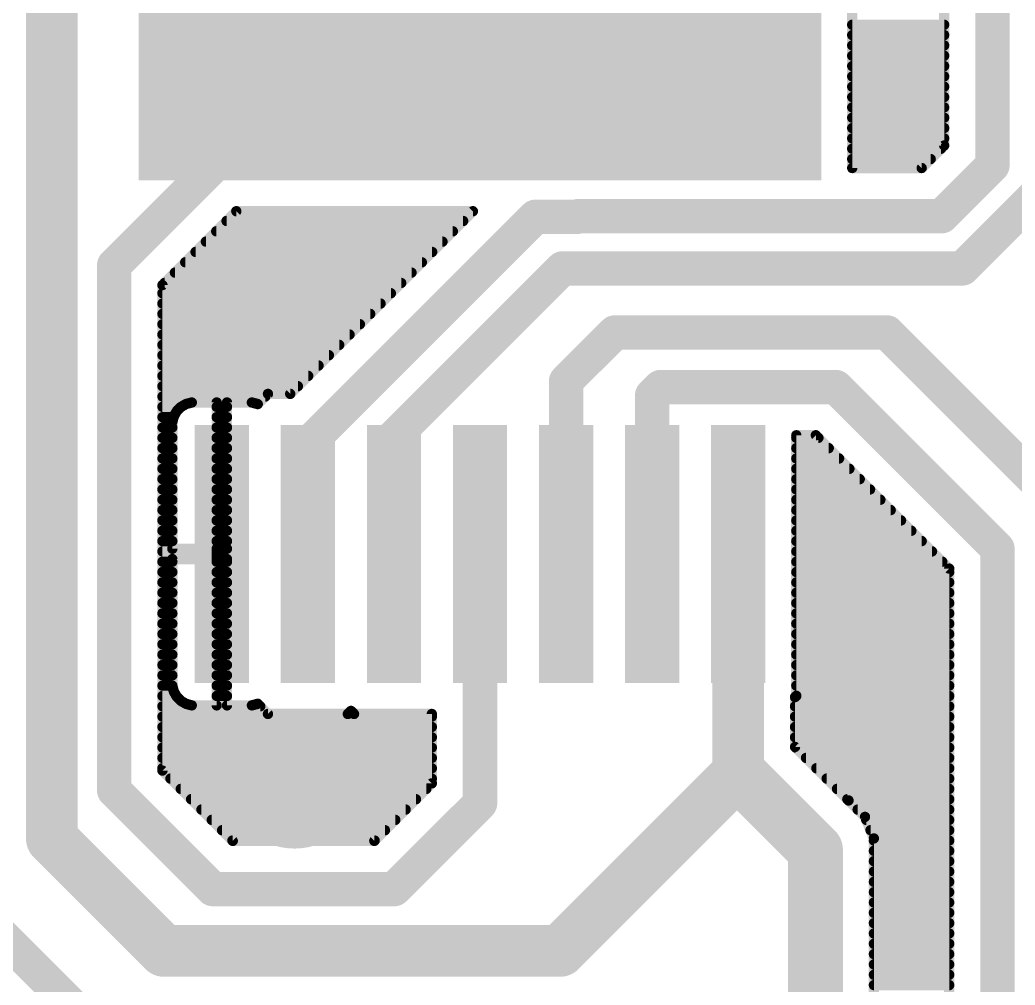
# Model space of a CAD drawing. Extents: x 1.5 to 61.1, y 27.7 to 80.1.
# Drawn here: x 16.96 to 31.64, y 41.91 to 56.16 of the extents above; entities that cross this region are included whole.
import ezdxf

# ---------------------------------------------------------------- set-up
doc = ezdxf.new("R2010")
doc.units = 0
doc.layers.add('1', color=12, linetype='CONTINUOUS')
doc.layers.add('18', color=110, linetype='CONTINUOUS')

# ---------------------------------------------------------------- blocks, each defined once
blk = doc.blocks.new('RECT')
blk.add_solid([(-0.5, -0.5), (0.5, -0.5), (-0.5, 0.5), (0.5, 0.5)])
blk = doc.blocks.new('ROUNDV')
at = {"const_width": 0.5}
blk.add_lwpolyline([(0, -0.25, 1), (0, 0.25, 1), (0, -0.25)], format="xyb", dxfattribs=at)

msp = doc.modelspace()

# ---------------------------------------------------------------- linework, layer by layer
at = {"layer": '1'}
for points, const_width in [([(17.4277, 44.068), (17.4277, 64.9752)], 0.762), ([(31.306, 54.0067), (31.306, 62.4697)], 0.508), ([(30.5948, 62.6112), (30.5948, 54.3013)], 0.1524), ([(29.2379, 53.9693), (29.2379, 61.8813)], 0.1524), ([(23.7457, 57.9337), (18.3482, 52.5362)], 0.508), ([(29.2379, 56.0832), (30.5948, 56.0832)], 0.1524), ([(29.2379, 55.9308), (30.5948, 55.9308)], 0.1524), ([(29.2379, 55.7784), (30.5948, 55.7784)], 0.1524), ([(29.2379, 55.626), (30.5948, 55.626)], 0.1524), ([(29.2379, 55.4736), (30.5948, 55.4736)], 0.1524), ([(29.2379, 55.3212), (30.5948, 55.3212)], 0.1524), ([(29.2379, 55.1688), (30.5948, 55.1688)], 0.1524), ([(29.2379, 55.0164), (30.5948, 55.0164)], 0.1524), ([(29.2379, 54.864), (30.5948, 54.864)], 0.1524), ([(29.2379, 54.7116), (30.5948, 54.7116)], 0.1524), ([(29.2379, 54.5592), (30.5948, 54.5592)], 0.1524), ([(29.2379, 54.4068), (30.5948, 54.4068)], 0.1524), ([(30.5948, 54.3013), (30.2628, 53.9693)], 0.1524), ([(29.2379, 54.2544), (30.548, 54.2544)], 0.1524), ([(30.5574, 53.2581), (31.306, 54.0067)], 0.508), ([(29.2379, 54.102), (30.3956, 54.102)], 0.1524), ([(30.2628, 53.9693), (29.2379, 53.9693)], 0.1524), ([(30.8643, 52.4873), (32.068, 53.691)], 0.508), ([(21.2057, 49.8909), (24.5641, 53.2493)], 0.508), ([(24.5641, 53.2493), (25.1816, 53.2493)], 0.508), ([(25.1816, 53.2493), (25.1903, 53.2581)], 0.508), ([(25.1903, 53.2581), (30.5574, 53.2581)], 0.508), ([(19.0594, 52.2416), (20.1493, 53.3315)], 0.1524), ([(20.1493, 53.3315), (23.6405, 53.3315)], 0.1524), ([(23.6405, 53.3315), (20.9449, 50.6359)], 0.1524), ([(20.0054, 53.1876), (23.4966, 53.1876)], 0.1524), ([(19.853, 53.0352), (23.3442, 53.0352)], 0.1524), ([(19.7006, 52.8828), (23.1918, 52.8828)], 0.1524), ([(18.3482, 52.5362), (18.3482, 44.7814)], 0.508), ([(19.5482, 52.7304), (23.0394, 52.7304)], 0.1524), ([(22.4757, 49.9999), (24.9631, 52.4873)], 0.508), ([(24.9631, 52.4873), (30.8643, 52.4873)], 0.508), ([(19.3958, 52.578), (22.887, 52.578)], 0.1524), ([(19.2434, 52.4256), (22.7346, 52.4256)], 0.1524), ([(19.0594, 45.076), (19.0594, 52.2416)], 0.1524), ([(19.091, 52.2732), (22.5822, 52.2732)], 0.1524), ([(19.0594, 52.1208), (22.4298, 52.1208)], 0.1524), ([(19.0594, 51.9684), (22.2774, 51.9684)], 0.1524), ([(19.0594, 51.816), (22.125, 51.816)], 0.1524), ([(19.0594, 51.6636), (21.9726, 51.6636)], 0.1524), ([(25.0157, 50.8226), (25.7345, 51.5414)], 0.508), ([(25.7345, 51.5414), (29.753, 51.5414)], 0.508), ([(29.753, 51.5414), (32.1424, 49.152)], 0.508), ([(19.0594, 51.5112), (21.8202, 51.5112)], 0.1524), ([(19.0594, 51.3588), (21.6678, 51.3588)], 0.1524), ([(19.0594, 51.2064), (21.5154, 51.2064)], 0.1524), ([(19.0594, 51.054), (21.363, 51.054)], 0.1524), ([(19.0594, 50.9016), (21.2106, 50.9016)], 0.1524), ([(25.0157, 48.2737), (25.0157, 50.8226)], 0.508), ([(26.2857, 50.6125), (26.4094, 50.7362)], 0.508), ([(26.4094, 50.7362), (28.9956, 50.7362)], 0.508), ([(28.9956, 50.7362), (31.3804, 48.3514)], 0.508), ([(19.0594, 50.7492), (21.0582, 50.7492)], 0.1524), ([(26.2857, 48.2737), (26.2857, 50.6125)], 0.508), ([(19.0594, 50.5968), (20.5773, 50.5968)], 0.1524), ([(20.6163, 50.6359), (20.4655, 50.485)], 0.1524), ([(20.9449, 50.6359), (20.6163, 50.6359)], 0.1524), ([(19.0594, 50.4444), (19.3356, 50.4444)], 0.1524), ([(19.3329, 50.4429), (19.2715, 50.3814)], 0.1524), ([(19.4082, 50.4864), (19.3329, 50.4429)], 0.1524), ([(19.4922, 50.5089), (19.4082, 50.4864)], 0.1524), ([(19.8595, 50.5089), (19.4922, 50.5089)], 0.1524), ([(19.8595, 48.3499), (19.8595, 50.5089)], 0.1524), ([(19.8595, 50.4444), (20.0119, 50.4444)], 0.1524), ([(20.3792, 50.5089), (20.0119, 50.5089)], 0.1524), ([(20.0119, 50.5089), (20.0119, 48.3499)], 0.1524), ([(20.4631, 50.4864), (20.3792, 50.5089)], 0.1524), ([(20.4655, 50.485), (20.4631, 50.4864)], 0.1524), ([(19.228, 50.3061), (19.2055, 50.2221)], 0.1524), ([(19.2715, 50.3814), (19.228, 50.3061)], 0.1524), ([(19.0594, 50.292), (19.2242, 50.292)], 0.1524), ([(19.2055, 50.2221), (19.2055, 48.3499)], 0.1524), ([(19.8595, 50.292), (20.0119, 50.292)], 0.1524), ([(22.4757, 48.2737), (22.4757, 49.9999)], 0.508), ([(19.0594, 50.1396), (19.2055, 50.1396)], 0.1524), ([(19.8595, 50.1396), (20.0119, 50.1396)], 0.1524), ([(21.2057, 48.2737), (21.2057, 49.8909)], 0.508), ([(28.4129, 46.1793), (28.4129, 50.025)], 0.1524), ([(28.4129, 50.025), (28.701, 50.025)], 0.1524), ([(28.701, 50.025), (30.6692, 48.0568)], 0.1524), ([(19.0594, 49.9872), (19.2055, 49.9872)], 0.1524), ([(19.8595, 49.9872), (20.0119, 49.9872)], 0.1524), ([(28.4129, 49.9872), (28.7389, 49.9872)], 0.1524), ([(19.0594, 49.8348), (19.2055, 49.8348)], 0.1524), ([(19.8595, 49.8348), (20.0119, 49.8348)], 0.1524), ([(28.4129, 49.8348), (28.8913, 49.8348)], 0.1524), ([(19.0594, 49.6824), (19.2055, 49.6824)], 0.1524), ([(19.8595, 49.6824), (20.0119, 49.6824)], 0.1524), ([(28.4129, 49.6824), (29.0437, 49.6824)], 0.1524), ([(19.0594, 49.53), (19.2055, 49.53)], 0.1524), ([(19.8595, 49.53), (20.0119, 49.53)], 0.1524), ([(28.4129, 49.53), (29.1961, 49.53)], 0.1524), ([(19.0594, 49.3776), (19.2055, 49.3776)], 0.1524), ([(19.8595, 49.3776), (20.0119, 49.3776)], 0.1524), ([(28.4129, 49.3776), (29.3485, 49.3776)], 0.1524), ([(19.0594, 49.2252), (19.2055, 49.2252)], 0.1524), ([(19.8595, 49.2252), (20.0119, 49.2252)], 0.1524), ([(28.4129, 49.2252), (29.5009, 49.2252)], 0.1524), ([(19.0594, 49.0728), (19.2055, 49.0728)], 0.1524), ([(19.8595, 49.0728), (20.0119, 49.0728)], 0.1524), ([(28.4129, 49.0728), (29.6533, 49.0728)], 0.1524), ([(19.0594, 48.9204), (19.2055, 48.9204)], 0.1524), ([(19.8595, 48.9204), (20.0119, 48.9204)], 0.1524), ([(28.4129, 48.9204), (29.8057, 48.9204)], 0.1524), ([(19.0594, 48.768), (19.2055, 48.768)], 0.1524), ([(19.8595, 48.768), (20.0119, 48.768)], 0.1524), ([(28.4129, 48.768), (29.9581, 48.768)], 0.1524), ([(19.0594, 48.6156), (19.2055, 48.6156)], 0.1524), ([(19.8595, 48.6156), (20.0119, 48.6156)], 0.1524), ([(27.5557, 48.2737), (27.5557, 45.0416)], 0.762), ([(28.4129, 48.6156), (30.1105, 48.6156)], 0.1524), ([(19.0594, 48.4632), (19.2055, 48.4632)], 0.1524), ([(19.8595, 48.4632), (20.0119, 48.4632)], 0.1524), ([(23.7457, 44.593), (23.7457, 48.2737)], 0.508), ([(28.4129, 48.4632), (30.2629, 48.4632)], 0.1524), ([(31.3804, 48.3514), (31.3804, 39.4149)], 0.508), ([(19.0594, 48.3108), (19.8595, 48.3108)], 0.1524), ([(19.2055, 48.3499), (19.8595, 48.3499)], 0.1524), ([(20.0119, 48.3499), (19.8595, 48.3499)], 0.1524), ([(19.8595, 48.3499), (19.8595, 48.1975)], 0.1524), ([(28.4129, 48.3108), (30.4153, 48.3108)], 0.1524), ([(19.0594, 48.1584), (19.2055, 48.1584)], 0.1524), ([(19.8595, 48.1975), (19.2055, 48.1975)], 0.1524), ([(19.2055, 48.1975), (19.2055, 46.3252)], 0.1524), ([(19.8595, 46.0385), (19.8595, 48.1975)], 0.1524), ([(19.8595, 48.1975), (20.0119, 48.1975)], 0.1524), ([(19.8595, 48.1584), (20.0119, 48.1584)], 0.1524), ([(20.0119, 48.1975), (20.0119, 46.0385)], 0.1524), ([(28.4129, 48.1584), (30.5677, 48.1584)], 0.1524), ([(19.0594, 48.006), (19.2055, 48.006)], 0.1524), ([(19.8595, 48.006), (20.0119, 48.006)], 0.1524), ([(28.4129, 48.006), (30.6692, 48.006)], 0.1524), ([(30.6692, 48.0568), (30.6692, 40.4598)], 0.1524), ([(19.0594, 47.8536), (19.2055, 47.8536)], 0.1524), ([(19.8595, 47.8536), (20.0119, 47.8536)], 0.1524), ([(28.4129, 47.8536), (30.6692, 47.8536)], 0.1524), ([(19.0594, 47.7012), (19.2055, 47.7012)], 0.1524), ([(19.8595, 47.7012), (20.0119, 47.7012)], 0.1524), ([(28.4129, 47.7012), (30.6692, 47.7012)], 0.1524), ([(19.0594, 47.5488), (19.2055, 47.5488)], 0.1524), ([(19.8595, 47.5488), (20.0119, 47.5488)], 0.1524), ([(28.4129, 47.5488), (30.6692, 47.5488)], 0.1524), ([(19.0594, 47.3964), (19.2055, 47.3964)], 0.1524), ([(19.8595, 47.3964), (20.0119, 47.3964)], 0.1524), ([(28.4129, 47.3964), (30.6692, 47.3964)], 0.1524), ([(19.0594, 47.244), (19.2055, 47.244)], 0.1524), ([(19.8595, 47.244), (20.0119, 47.244)], 0.1524), ([(28.4129, 47.244), (30.6692, 47.244)], 0.1524), ([(19.0594, 47.0916), (19.2055, 47.0916)], 0.1524), ([(19.8595, 47.0916), (20.0119, 47.0916)], 0.1524), ([(28.4129, 47.0916), (30.6692, 47.0916)], 0.1524), ([(19.0594, 46.9392), (19.2055, 46.9392)], 0.1524), ([(19.8595, 46.9392), (20.0119, 46.9392)], 0.1524), ([(28.4129, 46.9392), (30.6692, 46.9392)], 0.1524), ([(19.0594, 46.7868), (19.2055, 46.7868)], 0.1524), ([(19.8595, 46.7868), (20.0119, 46.7868)], 0.1524), ([(28.4129, 46.7868), (30.6692, 46.7868)], 0.1524), ([(19.0594, 46.6344), (19.2055, 46.6344)], 0.1524), ([(19.8595, 46.6344), (20.0119, 46.6344)], 0.1524), ([(28.4129, 46.6344), (30.6692, 46.6344)], 0.1524), ([(19.0594, 46.482), (19.2055, 46.482)], 0.1524), ([(19.8595, 46.482), (20.0119, 46.482)], 0.1524), ([(28.4129, 46.482), (30.6692, 46.482)], 0.1524), ([(19.0594, 46.3296), (19.2055, 46.3296)], 0.1524), ([(19.8595, 46.3296), (20.0119, 46.3296)], 0.1524), ([(28.4129, 46.3296), (30.6692, 46.3296)], 0.1524), ([(19.2055, 46.3252), (19.228, 46.2412)], 0.1524), ([(19.228, 46.2412), (19.2715, 46.1659)], 0.1524), ([(19.0594, 46.1772), (19.265, 46.1772)], 0.1524), ([(19.2715, 46.1659), (19.3329, 46.1044)], 0.1524), ([(19.3329, 46.1044), (19.4082, 46.061)], 0.1524), ([(19.4082, 46.061), (19.4922, 46.0385)], 0.1524), ([(19.4922, 46.0385), (19.8595, 46.0385)], 0.1524), ([(19.8595, 46.1772), (20.0119, 46.1772)], 0.1524), ([(20.0119, 46.0385), (20.3792, 46.0385)], 0.1524), ([(20.3792, 46.0385), (20.4631, 46.061)], 0.1524), ([(20.4631, 46.061), (20.4655, 46.0623)], 0.1524), ([(20.4655, 46.0623), (20.6163, 45.9115)], 0.1524), ([(28.3939, 46.1603), (28.4129, 46.1793)], 0.1524), ([(28.3939, 45.4247), (28.3939, 46.1603)], 0.1524), ([(28.4108, 46.1772), (30.6692, 46.1772)], 0.1524), ([(19.0594, 46.0248), (20.503, 46.0248)], 0.1524), ([(20.6163, 45.9115), (21.7951, 45.9115)], 0.1524), ([(21.7951, 45.9115), (21.8407, 45.9571)], 0.1524), ([(21.8407, 45.9571), (21.8863, 45.9115)], 0.1524), ([(21.8863, 45.9115), (23.0345, 45.9115)], 0.1524), ([(23.0345, 45.9115), (23.0345, 44.8876)], 0.1524), ([(28.3939, 46.0248), (30.6692, 46.0248)], 0.1524), ([(19.0594, 45.8724), (23.0345, 45.8724)], 0.1524), ([(28.3939, 45.8724), (30.6692, 45.8724)], 0.1524), ([(19.0594, 45.72), (23.0345, 45.72)], 0.1524), ([(28.3939, 45.72), (30.6692, 45.72)], 0.1524), ([(19.0594, 45.5676), (23.0345, 45.5676)], 0.1524), ([(28.3939, 45.5676), (30.6692, 45.5676)], 0.1524), ([(19.0594, 45.4152), (23.0345, 45.4152)], 0.1524), ([(27.5557, 45.0416), (24.9278, 42.4137)], 0.762), ([(27.5557, 45.0416), (28.6941, 43.9031)], 0.8128), ([(29.1833, 44.6353), (28.3939, 45.4247)], 0.1524), ([(28.4034, 45.4152), (30.6692, 45.4152)], 0.1524), ([(19.0594, 45.2628), (23.0345, 45.2628)], 0.1524), ([(28.5558, 45.2628), (30.6692, 45.2628)], 0.1524), ([(19.0594, 45.1104), (23.0345, 45.1104)], 0.1524), ([(20.0969, 44.0385), (19.0594, 45.076)], 0.1524), ([(28.7082, 45.1104), (30.6692, 45.1104)], 0.1524), ([(18.3482, 44.7814), (19.8023, 43.3273)], 0.508), ([(19.1774, 44.958), (23.0345, 44.958)], 0.1524), ([(23.0345, 44.8876), (22.1854, 44.0385)], 0.1524), ([(28.8606, 44.958), (30.6692, 44.958)], 0.1524), ([(19.3298, 44.8056), (22.9525, 44.8056)], 0.1524), ([(22.48, 43.3273), (23.7457, 44.593)], 0.508), ([(29.013, 44.8056), (30.6692, 44.8056)], 0.1524), ([(19.4822, 44.6532), (22.8001, 44.6532)], 0.1524), ([(29.1654, 44.6532), (30.6692, 44.6532)], 0.1524), ([(29.4262, 44.3923), (29.1833, 44.6353)], 0.1524), ([(19.6346, 44.5008), (22.6477, 44.5008)], 0.1524), ([(29.3178, 44.5008), (30.6692, 44.5008)], 0.1524), ([(19.082, 42.4137), (17.4277, 44.068)], 0.762), ([(19.787, 44.3484), (22.4953, 44.3484)], 0.1524), ([(29.5577, 44.0749), (29.4262, 44.3923)], 0.1524), ([(29.4444, 44.3484), (30.6692, 44.3484)], 0.1524), ([(19.9394, 44.196), (22.3429, 44.196)], 0.1524), ([(28.6941, 43.9031), (28.6941, 35.2956)], 0.8128), ([(29.5076, 44.196), (30.6692, 44.196)], 0.1524), ([(20.0918, 44.0436), (22.1905, 44.0436)], 0.1524), ([(22.1854, 44.0385), (20.0969, 44.0385)], 0.1524), ([(29.5577, 35.6533), (29.5577, 44.0749)], 0.1524), ([(29.5577, 44.0436), (30.6692, 44.0436)], 0.1524), ([(29.5577, 43.8912), (30.6692, 43.8912)], 0.1524), ([(29.5577, 43.7388), (30.6692, 43.7388)], 0.1524), ([(29.5577, 43.5864), (30.6692, 43.5864)], 0.1524), ([(19.8023, 43.3273), (22.48, 43.3273)], 0.508), ([(29.5577, 43.434), (30.6692, 43.434)], 0.1524), ([(29.5577, 43.2816), (30.6692, 43.2816)], 0.1524), ([(29.5577, 43.1292), (30.6692, 43.1292)], 0.1524), ([(16.5044, 42.8304), (17.9206, 41.4142)], 0.508), ([(29.5577, 42.9768), (30.6692, 42.9768)], 0.1524), ([(29.5577, 42.8244), (30.6692, 42.8244)], 0.1524), ([(24.9278, 42.4137), (19.082, 42.4137)], 0.762), ([(29.5577, 42.672), (30.6692, 42.672)], 0.1524), ([(29.5577, 42.5196), (30.6692, 42.5196)], 0.1524), ([(29.5577, 42.3672), (30.6692, 42.3672)], 0.1524), ([(29.5577, 42.2148), (30.6692, 42.2148)], 0.1524), ([(29.5577, 42.0624), (30.6692, 42.0624)], 0.1524), ([(29.5577, 41.91), (30.6692, 41.91)], 0.1524)]:
    msp.add_lwpolyline(points, dxfattribs=dict(at, const_width=const_width))
for points, const_width in [([(29.2379, 56.1213, 1), (29.2379, 56.0451)], 0.0762), ([(30.5948, 56.0451, 1), (30.5948, 56.1213)], 0.0762), ([(29.2379, 55.9689, 1), (29.2379, 55.8927)], 0.0762), ([(30.5948, 55.8927, 1), (30.5948, 55.9689)], 0.0762), ([(29.2379, 55.8165, 1), (29.2379, 55.7403)], 0.0762), ([(30.5948, 55.7403, 1), (30.5948, 55.8165)], 0.0762), ([(29.2379, 55.6641, 1), (29.2379, 55.5879)], 0.0762), ([(30.5948, 55.5879, 1), (30.5948, 55.6641)], 0.0762), ([(29.2379, 55.5117, 1), (29.2379, 55.4355)], 0.0762), ([(30.5948, 55.4355, 1), (30.5948, 55.5117)], 0.0762), ([(29.2379, 55.3593, 1), (29.2379, 55.2831)], 0.0762), ([(30.5948, 55.2831, 1), (30.5948, 55.3593)], 0.0762), ([(29.2379, 55.2069, 1), (29.2379, 55.1307)], 0.0762), ([(30.5948, 55.1307, 1), (30.5948, 55.2069)], 0.0762), ([(29.2379, 55.0545, 1), (29.2379, 54.9783)], 0.0762), ([(30.5948, 54.9783, 1), (30.5948, 55.0545)], 0.0762), ([(29.2379, 54.9021, 1), (29.2379, 54.8259)], 0.0762), ([(30.5948, 54.8259, 1), (30.5948, 54.9021)], 0.0762), ([(29.2379, 54.7497, 1), (29.2379, 54.6735)], 0.0762), ([(30.5948, 54.6735, 1), (30.5948, 54.7497)], 0.0762), ([(29.2379, 54.5973, 1), (29.2379, 54.5211)], 0.0762), ([(30.5948, 54.5211, 1), (30.5948, 54.5973)], 0.0762), ([(29.2379, 54.4449, 1), (29.2379, 54.3687)], 0.0762), ([(30.5948, 54.3687, 1), (30.5948, 54.4449)], 0.0762), ([(30.5567, 54.3013, 1), (30.6329, 54.3013)], 0.0762), ([(30.6218, 54.2743, 1), (30.5679, 54.3282)], 0.0762), ([(29.2379, 54.2925, 1), (29.2379, 54.2163)], 0.0762), ([(30.548, 54.2163, 1), (30.548, 54.2925)], 0.0762), ([(31.3958, 53.9169, 1), (31.2162, 54.0965)], 0.254), ([(29.2379, 54.1401, 1), (29.2379, 54.0639)], 0.0762), ([(29.2379, 54.0074, 1), (29.2379, 53.9312)], 0.0762), ([(30.2628, 53.9312, 1), (30.2628, 54.0074)], 0.0762), ([(30.3956, 54.0639, 1), (30.3956, 54.1401)], 0.0762), ([(31.179, 54.0067, 1), (31.433, 54.0067)], 0.254), ([(29.1998, 53.9693, 1), (29.276, 53.9693)], 0.0762), ([(30.2359, 53.9962, 1), (30.2898, 53.9423)], 0.0762), ([(24.5641, 53.3763, 1), (24.5641, 53.1223)], 0.254), ([(24.6539, 53.1595, 1), (24.4743, 53.3391)], 0.254), ([(25.0918, 53.3391, 1), (25.2714, 53.1595)], 0.254), ([(25.1903, 53.3851, 1), (25.1903, 53.1311)], 0.254), ([(25.2801, 53.1683, 1), (25.1005, 53.3479)], 0.254), ([(25.1816, 53.1223, 1), (25.1816, 53.3763)], 0.254), ([(30.4676, 53.3479, 1), (30.6472, 53.1683)], 0.254), ([(30.5574, 53.1311, 1), (30.5574, 53.3851)], 0.254), ([(20.1493, 53.3696, 1), (20.1493, 53.2934)], 0.0762), ([(20.1762, 53.3045, 1), (20.1223, 53.3584)], 0.0762), ([(23.6674, 53.3045, 1), (23.6135, 53.3584)], 0.0762), ([(23.6405, 53.2934, 1), (23.6405, 53.3696)], 0.0762), ([(20.0054, 53.2257, 1), (20.0054, 53.1495)], 0.0762), ([(23.4966, 53.1495, 1), (23.4966, 53.2257)], 0.0762), ([(19.853, 53.0733, 1), (19.853, 52.9971)], 0.0762), ([(23.3442, 52.9971, 1), (23.3442, 53.0733)], 0.0762), ([(19.7006, 52.9209, 1), (19.7006, 52.8447)], 0.0762), ([(23.1918, 52.8447, 1), (23.1918, 52.9209)], 0.0762), ([(18.4752, 52.5362, 1), (18.2212, 52.5362)], 0.254), ([(18.2584, 52.626, 1), (18.438, 52.4464)], 0.254), ([(19.5482, 52.7685, 1), (19.5482, 52.6923)], 0.0762), ([(23.0394, 52.6923, 1), (23.0394, 52.7685)], 0.0762), ([(24.9631, 52.6143, 1), (24.9631, 52.3603)], 0.254), ([(25.0529, 52.3975, 1), (24.8733, 52.5771)], 0.254), ([(30.8643, 52.3603, 1), (30.8643, 52.6143)], 0.254), ([(19.3958, 52.6161, 1), (19.3958, 52.5399)], 0.0762), ([(22.887, 52.5399, 1), (22.887, 52.6161)], 0.0762), ([(30.7745, 52.5771, 1), (30.9541, 52.3975)], 0.254), ([(19.2434, 52.4637, 1), (19.2434, 52.3875)], 0.0762), ([(22.7346, 52.3875, 1), (22.7346, 52.4637)], 0.0762), ([(19.0975, 52.2416, 1), (19.0213, 52.2416)], 0.0762), ([(19.0325, 52.2685, 1), (19.0863, 52.2146)], 0.0762), ([(19.091, 52.3113, 1), (19.091, 52.2351)], 0.0762), ([(22.5822, 52.2351, 1), (22.5822, 52.3113)], 0.0762), ([(19.0594, 52.1589, 1), (19.0594, 52.0827)], 0.0762), ([(22.4298, 52.0827, 1), (22.4298, 52.1589)], 0.0762), ([(19.0594, 52.0065, 1), (19.0594, 51.9303)], 0.0762), ([(22.2774, 51.9303, 1), (22.2774, 52.0065)], 0.0762), ([(19.0594, 51.8541, 1), (19.0594, 51.7779)], 0.0762), ([(22.125, 51.7779, 1), (22.125, 51.8541)], 0.0762), ([(19.0594, 51.7017, 1), (19.0594, 51.6255)], 0.0762), ([(21.9726, 51.6255, 1), (21.9726, 51.7017)], 0.0762), ([(25.7345, 51.6684, 1), (25.7345, 51.4144)], 0.254), ([(25.8243, 51.4516, 1), (25.6447, 51.6312)], 0.254), ([(29.8428, 51.6312, 1), (29.6632, 51.4516)], 0.254), ([(29.753, 51.4144, 1), (29.753, 51.6684)], 0.254), ([(19.0594, 51.5493, 1), (19.0594, 51.4731)], 0.0762), ([(21.8202, 51.4731, 1), (21.8202, 51.5493)], 0.0762), ([(19.0594, 51.3969, 1), (19.0594, 51.3207)], 0.0762), ([(21.6678, 51.3207, 1), (21.6678, 51.3969)], 0.0762), ([(19.0594, 51.2445, 1), (19.0594, 51.1683)], 0.0762), ([(21.5154, 51.1683, 1), (21.5154, 51.2445)], 0.0762), ([(19.0594, 51.0921, 1), (19.0594, 51.0159)], 0.0762), ([(21.363, 51.0159, 1), (21.363, 51.0921)], 0.0762), ([(19.0594, 50.9397, 1), (19.0594, 50.8635)], 0.0762), ([(21.2106, 50.8635, 1), (21.2106, 50.9397)], 0.0762), ([(25.1427, 50.8226, 1), (24.8887, 50.8226)], 0.254), ([(24.9259, 50.9124, 1), (25.1055, 50.7328)], 0.254), ([(26.4094, 50.8632, 1), (26.4094, 50.6092)], 0.254), ([(26.4992, 50.6464, 1), (26.3196, 50.826)], 0.254), ([(29.0854, 50.826, 1), (28.9058, 50.6464)], 0.254), ([(28.9956, 50.6092, 1), (28.9956, 50.8632)], 0.254), ([(19.0594, 50.7873, 1), (19.0594, 50.7111)], 0.0762), ([(21.0582, 50.7111, 1), (21.0582, 50.7873)], 0.0762), ([(26.4127, 50.6125, 1), (26.1587, 50.6125)], 0.254), ([(26.1959, 50.7023, 1), (26.3755, 50.5227)], 0.254), ([(19.0594, 50.6349, 1), (19.0594, 50.5587)], 0.0762), ([(20.5773, 50.5587, 1), (20.5773, 50.6349)], 0.0762), ([(20.6163, 50.674, 1), (20.6163, 50.5978)], 0.0762), ([(20.6433, 50.6089, 1), (20.5894, 50.6628)], 0.0762), ([(20.9179, 50.6628, 1), (20.9718, 50.6089)], 0.0762), ([(20.9449, 50.5978, 1), (20.9449, 50.674)], 0.0762), ([(19.0594, 50.4825, 1), (19.0594, 50.4063)], 0.0762), ([(19.3599, 50.4159, 1), (19.306, 50.4698)], 0.0762), ([(19.3356, 50.4063, 1), (19.3356, 50.4825)], 0.0762), ([(19.3984, 50.5232, 1), (19.4181, 50.4496)], 0.0762), ([(19.4273, 50.4534, 1), (19.3892, 50.5194)], 0.0762), ([(19.4922, 50.547, 1), (19.4922, 50.4708)], 0.0762), ([(19.5021, 50.4721, 1), (19.4824, 50.5457)], 0.0762), ([(19.8976, 50.5089, 1), (19.8214, 50.5089)], 0.0762), ([(19.8595, 50.4825, 1), (19.8595, 50.4063)], 0.0762), ([(19.8595, 50.4708, 1), (19.8595, 50.547)], 0.0762), ([(20.0119, 50.547, 1), (20.0119, 50.4708)], 0.0762), ([(20.05, 50.5089, 1), (19.9738, 50.5089)], 0.0762), ([(20.0119, 50.4063, 1), (20.0119, 50.4825)], 0.0762), ([(20.389, 50.5457, 1), (20.3693, 50.4721)], 0.0762), ([(20.3792, 50.4708, 1), (20.3792, 50.547)], 0.0762), ([(20.4822, 50.5193, 1), (20.4441, 50.4534)], 0.0762), ([(20.4385, 50.512, 1), (20.4924, 50.4581)], 0.0762), ([(20.4464, 50.452, 1), (20.4845, 50.518)], 0.0762), ([(20.4533, 50.4496, 1), (20.473, 50.5232)], 0.0762), ([(19.2648, 50.2963, 1), (19.1912, 50.316)], 0.0762), ([(19.2445, 50.4084, 1), (19.2984, 50.3545)], 0.0762), ([(19.3045, 50.3624, 1), (19.2385, 50.4005)], 0.0762), ([(19.3139, 50.4759, 1), (19.352, 50.4099)], 0.0762), ([(19.0594, 50.3301, 1), (19.0594, 50.2539)], 0.0762), ([(19.2436, 50.2221, 1), (19.1674, 50.2221)], 0.0762), ([(19.1687, 50.232, 1), (19.2423, 50.2123)], 0.0762), ([(19.195, 50.3252, 1), (19.261, 50.2871)], 0.0762), ([(19.2242, 50.2539, 1), (19.2242, 50.3301)], 0.0762), ([(19.8595, 50.3301, 1), (19.8595, 50.2539)], 0.0762), ([(20.0119, 50.2539, 1), (20.0119, 50.3301)], 0.0762), ([(22.6027, 49.9999, 1), (22.3487, 49.9999)], 0.254), ([(19.0594, 50.1777, 1), (19.0594, 50.1015)], 0.0762), ([(19.2055, 50.1015, 1), (19.2055, 50.1777)], 0.0762), ([(19.8595, 50.1777, 1), (19.8595, 50.1015)], 0.0762), ([(20.0119, 50.1015, 1), (20.0119, 50.1777)], 0.0762), ([(21.3327, 49.8909, 1), (21.0787, 49.8909)], 0.254), ([(21.1159, 49.9807, 1), (21.2955, 49.8011)], 0.254), ([(22.3859, 50.0897, 1), (22.5655, 49.9101)], 0.254), ([(28.451, 50.025, 1), (28.3748, 50.025)], 0.0762), ([(28.4129, 50.0631, 1), (28.4129, 49.9869)], 0.0762), ([(28.728, 50.052, 1), (28.6741, 49.9981)], 0.0762), ([(28.701, 49.9869, 1), (28.701, 50.0631)], 0.0762), ([(19.0594, 50.0253, 1), (19.0594, 49.9491)], 0.0762), ([(19.2055, 49.9491, 1), (19.2055, 50.0253)], 0.0762), ([(19.8595, 50.0253, 1), (19.8595, 49.9491)], 0.0762), ([(20.0119, 49.9491, 1), (20.0119, 50.0253)], 0.0762), ([(28.4129, 50.0253, 1), (28.4129, 49.9491)], 0.0762), ([(28.7389, 49.9491, 1), (28.7389, 50.0253)], 0.0762), ([(19.0594, 49.8729, 1), (19.0594, 49.7967)], 0.0762), ([(19.2055, 49.7967, 1), (19.2055, 49.8729)], 0.0762), ([(19.8595, 49.8729, 1), (19.8595, 49.7967)], 0.0762), ([(20.0119, 49.7967, 1), (20.0119, 49.8729)], 0.0762), ([(28.4129, 49.8729, 1), (28.4129, 49.7967)], 0.0762), ([(28.8913, 49.7967, 1), (28.8913, 49.8729)], 0.0762), ([(19.0594, 49.7205, 1), (19.0594, 49.6443)], 0.0762), ([(19.2055, 49.6443, 1), (19.2055, 49.7205)], 0.0762), ([(19.8595, 49.7205, 1), (19.8595, 49.6443)], 0.0762), ([(20.0119, 49.6443, 1), (20.0119, 49.7205)], 0.0762), ([(28.4129, 49.7205, 1), (28.4129, 49.6443)], 0.0762), ([(29.0437, 49.6443, 1), (29.0437, 49.7205)], 0.0762), ([(19.0594, 49.5681, 1), (19.0594, 49.4919)], 0.0762), ([(19.2055, 49.4919, 1), (19.2055, 49.5681)], 0.0762), ([(19.8595, 49.5681, 1), (19.8595, 49.4919)], 0.0762), ([(20.0119, 49.4919, 1), (20.0119, 49.5681)], 0.0762), ([(28.4129, 49.5681, 1), (28.4129, 49.4919)], 0.0762), ([(29.1961, 49.4919, 1), (29.1961, 49.5681)], 0.0762), ([(19.0594, 49.4157, 1), (19.0594, 49.3395)], 0.0762), ([(19.2055, 49.3395, 1), (19.2055, 49.4157)], 0.0762), ([(19.8595, 49.4157, 1), (19.8595, 49.3395)], 0.0762), ([(20.0119, 49.3395, 1), (20.0119, 49.4157)], 0.0762), ([(28.4129, 49.4157, 1), (28.4129, 49.3395)], 0.0762), ([(29.3485, 49.3395, 1), (29.3485, 49.4157)], 0.0762), ([(19.0594, 49.2633, 1), (19.0594, 49.1871)], 0.0762), ([(19.2055, 49.1871, 1), (19.2055, 49.2633)], 0.0762), ([(19.8595, 49.2633, 1), (19.8595, 49.1871)], 0.0762), ([(20.0119, 49.1871, 1), (20.0119, 49.2633)], 0.0762), ([(28.4129, 49.2633, 1), (28.4129, 49.1871)], 0.0762), ([(29.5009, 49.1871, 1), (29.5009, 49.2633)], 0.0762), ([(19.0594, 49.1109, 1), (19.0594, 49.0347)], 0.0762), ([(19.2055, 49.0347, 1), (19.2055, 49.1109)], 0.0762), ([(19.8595, 49.1109, 1), (19.8595, 49.0347)], 0.0762), ([(20.0119, 49.0347, 1), (20.0119, 49.1109)], 0.0762), ([(28.4129, 49.1109, 1), (28.4129, 49.0347)], 0.0762), ([(29.6533, 49.0347, 1), (29.6533, 49.1109)], 0.0762), ([(19.0594, 48.9585, 1), (19.0594, 48.8823)], 0.0762), ([(19.2055, 48.8823, 1), (19.2055, 48.9585)], 0.0762), ([(19.8595, 48.9585, 1), (19.8595, 48.8823)], 0.0762), ([(20.0119, 48.8823, 1), (20.0119, 48.9585)], 0.0762), ([(28.4129, 48.9585, 1), (28.4129, 48.8823)], 0.0762), ([(29.8057, 48.8823, 1), (29.8057, 48.9585)], 0.0762), ([(19.0594, 48.8061, 1), (19.0594, 48.7299)], 0.0762), ([(19.2055, 48.7299, 1), (19.2055, 48.8061)], 0.0762), ([(19.8595, 48.8061, 1), (19.8595, 48.7299)], 0.0762), ([(20.0119, 48.7299, 1), (20.0119, 48.8061)], 0.0762), ([(28.4129, 48.8061, 1), (28.4129, 48.7299)], 0.0762), ([(29.9581, 48.7299, 1), (29.9581, 48.8061)], 0.0762), ([(19.0594, 48.6537, 1), (19.0594, 48.5775)], 0.0762), ([(19.2055, 48.5775, 1), (19.2055, 48.6537)], 0.0762), ([(19.8595, 48.6537, 1), (19.8595, 48.5775)], 0.0762), ([(20.0119, 48.5775, 1), (20.0119, 48.6537)], 0.0762), ([(27.7462, 48.2737, 1), (27.3652, 48.2737)], 0.381), ([(28.4129, 48.6537, 1), (28.4129, 48.5775)], 0.0762), ([(30.1105, 48.5775, 1), (30.1105, 48.6537)], 0.0762), ([(19.0594, 48.5013, 1), (19.0594, 48.4251)], 0.0762), ([(19.2055, 48.4251, 1), (19.2055, 48.5013)], 0.0762), ([(19.8595, 48.5013, 1), (19.8595, 48.4251)], 0.0762), ([(20.0119, 48.4251, 1), (20.0119, 48.5013)], 0.0762), ([(23.8727, 48.2737, 1), (23.6187, 48.2737)], 0.254), ([(28.4129, 48.5013, 1), (28.4129, 48.4251)], 0.0762), ([(30.2629, 48.4251, 1), (30.2629, 48.5013)], 0.0762), ([(31.5074, 48.3514, 1), (31.2534, 48.3514)], 0.254), ([(31.2906, 48.2616, 1), (31.4702, 48.4412)], 0.254), ([(19.0594, 48.3489, 1), (19.0594, 48.2727)], 0.0762), ([(19.2055, 48.388, 1), (19.2055, 48.3118)], 0.0762), ([(19.1674, 48.3499, 1), (19.2436, 48.3499)], 0.0762), ([(19.8595, 48.388, 1), (19.8595, 48.3118)], 0.0762), ([(19.8976, 48.3499, 1), (19.8214, 48.3499)], 0.0762), ([(19.8214, 48.3499, 1), (19.8976, 48.3499)], 0.0762), ([(19.8595, 48.3118, 1), (19.8595, 48.388)], 0.0762), ([(19.8595, 48.2727, 1), (19.8595, 48.3489)], 0.0762), ([(19.9738, 48.3499, 1), (20.05, 48.3499)], 0.0762), ([(20.0119, 48.3118, 1), (20.0119, 48.388)], 0.0762), ([(21.0787, 48.2737, 1), (21.3327, 48.2737)], 0.254), ([(22.3487, 48.2737, 1), (22.6027, 48.2737)], 0.254), ([(24.8887, 48.2737, 1), (25.1427, 48.2737)], 0.254), ([(26.1587, 48.2737, 1), (26.4127, 48.2737)], 0.254), ([(28.4129, 48.3489, 1), (28.4129, 48.2727)], 0.0762), ([(30.4153, 48.2727, 1), (30.4153, 48.3489)], 0.0762), ([(19.0594, 48.1965, 1), (19.0594, 48.1203)], 0.0762), ([(19.2055, 48.2356, 1), (19.2055, 48.1594)], 0.0762), ([(19.2436, 48.1975, 1), (19.1674, 48.1975)], 0.0762), ([(19.2055, 48.1203, 1), (19.2055, 48.1965)], 0.0762), ([(19.8976, 48.1975, 1), (19.8214, 48.1975)], 0.0762), ([(19.8595, 48.2356, 1), (19.8595, 48.1594)], 0.0762), ([(19.8214, 48.1975, 1), (19.8976, 48.1975)], 0.0762), ([(19.8595, 48.1965, 1), (19.8595, 48.1203)], 0.0762), ([(19.8595, 48.1594, 1), (19.8595, 48.2356)], 0.0762), ([(20.05, 48.1975, 1), (19.9738, 48.1975)], 0.0762), ([(20.0119, 48.1594, 1), (20.0119, 48.2356)], 0.0762), ([(20.0119, 48.1203, 1), (20.0119, 48.1965)], 0.0762), ([(28.4129, 48.1965, 1), (28.4129, 48.1203)], 0.0762), ([(30.5677, 48.1203, 1), (30.5677, 48.1965)], 0.0762), ([(19.0594, 48.0441, 1), (19.0594, 47.9679)], 0.0762), ([(19.2055, 47.9679, 1), (19.2055, 48.0441)], 0.0762), ([(19.8595, 48.0441, 1), (19.8595, 47.9679)], 0.0762), ([(20.0119, 47.9679, 1), (20.0119, 48.0441)], 0.0762), ([(28.4129, 48.0441, 1), (28.4129, 47.9679)], 0.0762), ([(30.7073, 48.0568, 1), (30.6311, 48.0568)], 0.0762), ([(30.6423, 48.0299, 1), (30.6962, 48.0838)], 0.0762), ([(30.6692, 47.9679, 1), (30.6692, 48.0441)], 0.0762), ([(19.0594, 47.8917, 1), (19.0594, 47.8155)], 0.0762), ([(19.2055, 47.8155, 1), (19.2055, 47.8917)], 0.0762), ([(19.8595, 47.8917, 1), (19.8595, 47.8155)], 0.0762), ([(20.0119, 47.8155, 1), (20.0119, 47.8917)], 0.0762), ([(28.4129, 47.8917, 1), (28.4129, 47.8155)], 0.0762), ([(30.6692, 47.8155, 1), (30.6692, 47.8917)], 0.0762), ([(19.0594, 47.7393, 1), (19.0594, 47.6631)], 0.0762), ([(19.2055, 47.6631, 1), (19.2055, 47.7393)], 0.0762), ([(19.8595, 47.7393, 1), (19.8595, 47.6631)], 0.0762), ([(20.0119, 47.6631, 1), (20.0119, 47.7393)], 0.0762), ([(28.4129, 47.7393, 1), (28.4129, 47.6631)], 0.0762), ([(30.6692, 47.6631, 1), (30.6692, 47.7393)], 0.0762), ([(19.0594, 47.5869, 1), (19.0594, 47.5107)], 0.0762), ([(19.2055, 47.5107, 1), (19.2055, 47.5869)], 0.0762), ([(19.8595, 47.5869, 1), (19.8595, 47.5107)], 0.0762), ([(20.0119, 47.5107, 1), (20.0119, 47.5869)], 0.0762), ([(28.4129, 47.5869, 1), (28.4129, 47.5107)], 0.0762), ([(30.6692, 47.5107, 1), (30.6692, 47.5869)], 0.0762), ([(19.0594, 47.4345, 1), (19.0594, 47.3583)], 0.0762), ([(19.2055, 47.3583, 1), (19.2055, 47.4345)], 0.0762), ([(19.8595, 47.4345, 1), (19.8595, 47.3583)], 0.0762), ([(20.0119, 47.3583, 1), (20.0119, 47.4345)], 0.0762), ([(28.4129, 47.4345, 1), (28.4129, 47.3583)], 0.0762), ([(30.6692, 47.3583, 1), (30.6692, 47.4345)], 0.0762), ([(19.0594, 47.2821, 1), (19.0594, 47.2059)], 0.0762), ([(19.2055, 47.2059, 1), (19.2055, 47.2821)], 0.0762), ([(19.8595, 47.2821, 1), (19.8595, 47.2059)], 0.0762), ([(20.0119, 47.2059, 1), (20.0119, 47.2821)], 0.0762), ([(28.4129, 47.2821, 1), (28.4129, 47.2059)], 0.0762), ([(30.6692, 47.2059, 1), (30.6692, 47.2821)], 0.0762), ([(19.0594, 47.1297, 1), (19.0594, 47.0535)], 0.0762), ([(19.2055, 47.0535, 1), (19.2055, 47.1297)], 0.0762), ([(19.8595, 47.1297, 1), (19.8595, 47.0535)], 0.0762), ([(20.0119, 47.0535, 1), (20.0119, 47.1297)], 0.0762), ([(28.4129, 47.1297, 1), (28.4129, 47.0535)], 0.0762), ([(30.6692, 47.0535, 1), (30.6692, 47.1297)], 0.0762), ([(19.0594, 46.9773, 1), (19.0594, 46.9011)], 0.0762), ([(19.2055, 46.9011, 1), (19.2055, 46.9773)], 0.0762), ([(19.8595, 46.9773, 1), (19.8595, 46.9011)], 0.0762), ([(20.0119, 46.9011, 1), (20.0119, 46.9773)], 0.0762), ([(28.4129, 46.9773, 1), (28.4129, 46.9011)], 0.0762), ([(30.6692, 46.9011, 1), (30.6692, 46.9773)], 0.0762), ([(19.0594, 46.8249, 1), (19.0594, 46.7487)], 0.0762), ([(19.2055, 46.7487, 1), (19.2055, 46.8249)], 0.0762), ([(19.8595, 46.8249, 1), (19.8595, 46.7487)], 0.0762), ([(20.0119, 46.7487, 1), (20.0119, 46.8249)], 0.0762), ([(28.4129, 46.8249, 1), (28.4129, 46.7487)], 0.0762), ([(30.6692, 46.7487, 1), (30.6692, 46.8249)], 0.0762), ([(19.0594, 46.6725, 1), (19.0594, 46.5963)], 0.0762), ([(19.2055, 46.5963, 1), (19.2055, 46.6725)], 0.0762), ([(19.8595, 46.6725, 1), (19.8595, 46.5963)], 0.0762), ([(20.0119, 46.5963, 1), (20.0119, 46.6725)], 0.0762), ([(28.4129, 46.6725, 1), (28.4129, 46.5963)], 0.0762), ([(30.6692, 46.5963, 1), (30.6692, 46.6725)], 0.0762), ([(19.0594, 46.5201, 1), (19.0594, 46.4439)], 0.0762), ([(19.2055, 46.4439, 1), (19.2055, 46.5201)], 0.0762), ([(19.8595, 46.5201, 1), (19.8595, 46.4439)], 0.0762), ([(20.0119, 46.4439, 1), (20.0119, 46.5201)], 0.0762), ([(28.4129, 46.5201, 1), (28.4129, 46.4439)], 0.0762), ([(30.6692, 46.4439, 1), (30.6692, 46.5201)], 0.0762), ([(19.0594, 46.3677, 1), (19.0594, 46.2915)], 0.0762), ([(19.2055, 46.2915, 1), (19.2055, 46.3677)], 0.0762), ([(19.8595, 46.3677, 1), (19.8595, 46.2915)], 0.0762), ([(20.0119, 46.2915, 1), (20.0119, 46.3677)], 0.0762), ([(28.4129, 46.3677, 1), (28.4129, 46.2915)], 0.0762), ([(30.6692, 46.2915, 1), (30.6692, 46.3677)], 0.0762), ([(19.2423, 46.3351, 1), (19.1687, 46.3153)], 0.0762), ([(19.1674, 46.3252, 1), (19.2436, 46.3252)], 0.0762), ([(19.261, 46.2603, 1), (19.195, 46.2222)], 0.0762), ([(19.1912, 46.2314, 1), (19.2648, 46.2511)], 0.0762), ([(19.0594, 46.2153, 1), (19.0594, 46.1391)], 0.0762), ([(19.2984, 46.1929, 1), (19.2445, 46.139)], 0.0762), ([(19.2385, 46.1469, 1), (19.3045, 46.185)], 0.0762), ([(19.265, 46.1391, 1), (19.265, 46.2153)], 0.0762), ([(19.352, 46.1374, 1), (19.3139, 46.0714)], 0.0762), ([(19.306, 46.0775, 1), (19.3599, 46.1314)], 0.0762), ([(19.4181, 46.0978, 1), (19.3984, 46.0242)], 0.0762), ([(19.3892, 46.028, 1), (19.4273, 46.094)], 0.0762), ([(19.4922, 46.0766, 1), (19.4922, 46.0004)], 0.0762), ([(19.4824, 46.0017, 1), (19.5021, 46.0753)], 0.0762), ([(19.8595, 46.2153, 1), (19.8595, 46.1391)], 0.0762), ([(19.8595, 46.0004, 1), (19.8595, 46.0766)], 0.0762), ([(20.0119, 46.0766, 1), (20.0119, 46.0004)], 0.0762), ([(20.0119, 46.1391, 1), (20.0119, 46.2153)], 0.0762), ([(20.3693, 46.0753, 1), (20.389, 46.0017)], 0.0762), ([(20.3792, 46.0004, 1), (20.3792, 46.0766)], 0.0762), ([(20.4441, 46.094, 1), (20.4822, 46.028)], 0.0762), ([(20.4924, 46.0893, 1), (20.4385, 46.0354)], 0.0762), ([(20.4845, 46.0293, 1), (20.4464, 46.0953)], 0.0762), ([(20.473, 46.0242, 1), (20.4533, 46.0978)], 0.0762), ([(28.432, 46.1603, 1), (28.3558, 46.1603)], 0.0762), ([(28.367, 46.1872, 1), (28.4208, 46.1333)], 0.0762), ([(28.4108, 46.2153, 1), (28.4108, 46.1391)], 0.0762), ([(28.3748, 46.1793, 1), (28.451, 46.1793)], 0.0762), ([(28.4398, 46.1523, 1), (28.386, 46.2062)], 0.0762), ([(30.6692, 46.1391, 1), (30.6692, 46.2153)], 0.0762), ([(19.0594, 46.0629, 1), (19.0594, 45.9867)], 0.0762), ([(19.8214, 46.0385, 1), (19.8976, 46.0385)], 0.0762), ([(19.9738, 46.0385, 1), (20.05, 46.0385)], 0.0762), ([(20.503, 45.9867, 1), (20.503, 46.0629)], 0.0762), ([(20.6163, 45.9496, 1), (20.6163, 45.8734)], 0.0762), ([(20.5894, 45.8845, 1), (20.6433, 45.9384)], 0.0762), ([(21.7681, 45.9384, 1), (21.822, 45.8845)], 0.0762), ([(21.7951, 45.8734, 1), (21.7951, 45.9496)], 0.0762), ([(21.8676, 45.984, 1), (21.8138, 45.9301)], 0.0762), ([(21.8676, 45.9301, 1), (21.8138, 45.984)], 0.0762), ([(21.8863, 45.9496, 1), (21.8863, 45.8734)], 0.0762), ([(21.8594, 45.8845, 1), (21.9133, 45.9384)], 0.0762), ([(23.0726, 45.9115, 1), (22.9964, 45.9115)], 0.0762), ([(23.0345, 45.8734, 1), (23.0345, 45.9496)], 0.0762), ([(28.3939, 46.0629, 1), (28.3939, 45.9867)], 0.0762), ([(30.6692, 45.9867, 1), (30.6692, 46.0629)], 0.0762), ([(19.0594, 45.9105, 1), (19.0594, 45.8343)], 0.0762), ([(23.0345, 45.8343, 1), (23.0345, 45.9105)], 0.0762), ([(28.3939, 45.9105, 1), (28.3939, 45.8343)], 0.0762), ([(30.6692, 45.8343, 1), (30.6692, 45.9105)], 0.0762), ([(19.0594, 45.7581, 1), (19.0594, 45.6819)], 0.0762), ([(23.0345, 45.6819, 1), (23.0345, 45.7581)], 0.0762), ([(28.3939, 45.7581, 1), (28.3939, 45.6819)], 0.0762), ([(30.6692, 45.6819, 1), (30.6692, 45.7581)], 0.0762), ([(19.0594, 45.6057, 1), (19.0594, 45.5295)], 0.0762), ([(23.0345, 45.5295, 1), (23.0345, 45.6057)], 0.0762), ([(28.3939, 45.6057, 1), (28.3939, 45.5295)], 0.0762), ([(30.6692, 45.5295, 1), (30.6692, 45.6057)], 0.0762), ([(19.0594, 45.4533, 1), (19.0594, 45.3771)], 0.0762), ([(23.0345, 45.3771, 1), (23.0345, 45.4533)], 0.0762), ([(27.6994, 45.1852, 1), (27.412, 44.8979)], 0.4064), ([(27.6904, 44.9069, 1), (27.421, 45.1763)], 0.381), ([(28.4208, 45.4516, 1), (28.367, 45.3977)], 0.0762), ([(28.3558, 45.4247, 1), (28.432, 45.4247)], 0.0762), ([(28.4034, 45.4533, 1), (28.4034, 45.3771)], 0.0762), ([(30.6692, 45.3771, 1), (30.6692, 45.4533)], 0.0762), ([(19.0594, 45.3009, 1), (19.0594, 45.2247)], 0.0762), ([(23.0345, 45.2247, 1), (23.0345, 45.3009)], 0.0762), ([(27.3652, 45.0416, 1), (27.7462, 45.0416)], 0.381), ([(28.5558, 45.3009, 1), (28.5558, 45.2247)], 0.0762), ([(30.6692, 45.2247, 1), (30.6692, 45.3009)], 0.0762), ([(19.0594, 45.1485, 1), (19.0594, 45.0723)], 0.0762), ([(19.0863, 45.1029, 1), (19.0325, 45.049)], 0.0762), ([(19.0213, 45.076, 1), (19.0975, 45.076)], 0.0762), ([(23.0345, 45.0723, 1), (23.0345, 45.1485)], 0.0762), ([(28.7082, 45.1485, 1), (28.7082, 45.0723)], 0.0762), ([(30.6692, 45.0723, 1), (30.6692, 45.1485)], 0.0762), ([(18.438, 44.8712, 1), (18.2584, 44.6916)], 0.254), ([(19.1774, 44.9961, 1), (19.1774, 44.9199)], 0.0762), ([(23.0614, 44.8606, 1), (23.0076, 44.9145)], 0.0762), ([(23.0345, 44.9199, 1), (23.0345, 44.9961)], 0.0762), ([(28.8606, 44.9961, 1), (28.8606, 44.9199)], 0.0762), ([(30.6692, 44.9199, 1), (30.6692, 44.9961)], 0.0762), ([(18.2212, 44.7814, 1), (18.4752, 44.7814)], 0.254), ([(19.3298, 44.8437, 1), (19.3298, 44.7675)], 0.0762), ([(22.9525, 44.7675, 1), (22.9525, 44.8437)], 0.0762), ([(22.9964, 44.8876, 1), (23.0726, 44.8876)], 0.0762), ([(23.8355, 44.5032, 1), (23.6559, 44.6828)], 0.254), ([(29.013, 44.8437, 1), (29.013, 44.7675)], 0.0762), ([(30.6692, 44.7675, 1), (30.6692, 44.8437)], 0.0762), ([(19.4822, 44.6913, 1), (19.4822, 44.6151)], 0.0762), ([(22.8001, 44.6151, 1), (22.8001, 44.6913)], 0.0762), ([(23.6187, 44.593, 1), (23.8727, 44.593)], 0.254), ([(29.1654, 44.6913, 1), (29.1654, 44.6151)], 0.0762), ([(29.2103, 44.6622, 1), (29.1564, 44.6083)], 0.0762), ([(29.1564, 44.6083, 1), (29.2103, 44.6622)], 0.0762), ([(30.6692, 44.6151, 1), (30.6692, 44.6913)], 0.0762), ([(19.6346, 44.5389, 1), (19.6346, 44.4627)], 0.0762), ([(22.6477, 44.4627, 1), (22.6477, 44.5389)], 0.0762), ([(29.3178, 44.5389, 1), (29.3178, 44.4627)], 0.0762), ([(30.6692, 44.4627, 1), (30.6692, 44.5389)], 0.0762), ([(17.5624, 44.2027, 1), (17.293, 43.9333)], 0.381), ([(19.787, 44.3865, 1), (19.787, 44.3103)], 0.0762), ([(22.4953, 44.3103, 1), (22.4953, 44.3865)], 0.0762), ([(29.4614, 44.4069, 1), (29.391, 44.3777)], 0.0762), ([(29.3993, 44.3654, 1), (29.4532, 44.4193)], 0.0762), ([(29.4444, 44.3865, 1), (29.4444, 44.3103)], 0.0762), ([(30.6692, 44.3103, 1), (30.6692, 44.3865)], 0.0762), ([(17.2372, 44.068, 1), (17.6182, 44.068)], 0.381), ([(19.9394, 44.2341, 1), (19.9394, 44.1579)], 0.0762), ([(22.3429, 44.1579, 1), (22.3429, 44.2341)], 0.0762), ([(28.8973, 43.9031, 1), (28.4909, 43.9031)], 0.4064), ([(28.5504, 43.7595, 1), (28.8378, 44.0468)], 0.4064), ([(29.5076, 44.2341, 1), (29.5076, 44.1579)], 0.0762), ([(30.6692, 44.1579, 1), (30.6692, 44.2341)], 0.0762), ([(20.0918, 44.0817, 1), (20.0918, 44.0055)], 0.0762), ([(20.0969, 44.0766, 1), (20.0969, 44.0004)], 0.0762), ([(20.0699, 44.0116, 1), (20.1238, 44.0655)], 0.0762), ([(22.1585, 44.0655, 1), (22.2124, 44.0116)], 0.0762), ([(22.1854, 44.0004, 1), (22.1854, 44.0766)], 0.0762), ([(22.1905, 44.0055, 1), (22.1905, 44.0817)], 0.0762), ([(29.5958, 44.0749, 1), (29.5196, 44.0749)], 0.0762), ([(29.5577, 44.0817, 1), (29.5577, 44.0055)], 0.0762), ([(29.5225, 44.0603, 1), (29.5929, 44.0895)], 0.0762), ([(30.6692, 44.0055, 1), (30.6692, 44.0817)], 0.0762), ([(29.5577, 43.9293, 1), (29.5577, 43.8531)], 0.0762), ([(30.6692, 43.8531, 1), (30.6692, 43.9293)], 0.0762), ([(29.5577, 43.7769, 1), (29.5577, 43.7007)], 0.0762), ([(30.6692, 43.7007, 1), (30.6692, 43.7769)], 0.0762), ([(29.5577, 43.6245, 1), (29.5577, 43.5483)], 0.0762), ([(30.6692, 43.5483, 1), (30.6692, 43.6245)], 0.0762), ([(19.8023, 43.4543, 1), (19.8023, 43.2003)], 0.254), ([(19.7125, 43.2375, 1), (19.8921, 43.4171)], 0.254), ([(22.3902, 43.4171, 1), (22.5698, 43.2375)], 0.254), ([(22.48, 43.2003, 1), (22.48, 43.4543)], 0.254), ([(29.5577, 43.4721, 1), (29.5577, 43.3959)], 0.0762), ([(30.6692, 43.3959, 1), (30.6692, 43.4721)], 0.0762), ([(29.5577, 43.3197, 1), (29.5577, 43.2435)], 0.0762), ([(30.6692, 43.2435, 1), (30.6692, 43.3197)], 0.0762), ([(29.5577, 43.1673, 1), (29.5577, 43.0911)], 0.0762), ([(30.6692, 43.0911, 1), (30.6692, 43.1673)], 0.0762), ([(29.5577, 43.0149, 1), (29.5577, 42.9387)], 0.0762), ([(30.6692, 42.9387, 1), (30.6692, 43.0149)], 0.0762), ([(29.5577, 42.8625, 1), (29.5577, 42.7863)], 0.0762), ([(30.6692, 42.7863, 1), (30.6692, 42.8625)], 0.0762), ([(19.082, 42.6042, 1), (19.082, 42.2232)], 0.381), ([(18.9473, 42.279, 1), (19.2167, 42.5484)], 0.381), ([(24.7931, 42.5484, 1), (25.0625, 42.279)], 0.381), ([(24.9278, 42.2232, 1), (24.9278, 42.6042)], 0.381), ([(29.5577, 42.7101, 1), (29.5577, 42.6339)], 0.0762), ([(30.6692, 42.6339, 1), (30.6692, 42.7101)], 0.0762), ([(29.5577, 42.5577, 1), (29.5577, 42.4815)], 0.0762), ([(30.6692, 42.4815, 1), (30.6692, 42.5577)], 0.0762), ([(29.5577, 42.4053, 1), (29.5577, 42.3291)], 0.0762), ([(30.6692, 42.3291, 1), (30.6692, 42.4053)], 0.0762), ([(29.5577, 42.2529, 1), (29.5577, 42.1767)], 0.0762), ([(30.6692, 42.1767, 1), (30.6692, 42.2529)], 0.0762), ([(29.5577, 42.1005, 1), (29.5577, 42.0243)], 0.0762), ([(30.6692, 42.0243, 1), (30.6692, 42.1005)], 0.0762), ([(29.5577, 41.9481, 1), (29.5577, 41.8719)], 0.0762), ([(30.6692, 41.8719, 1), (30.6692, 41.9481)], 0.0762)]:
    msp.add_lwpolyline(points, format="xyb", dxfattribs=dict(at, const_width=const_width))

# ---------------------------------------------------------------- block references
at = {"layer": '1', "rotation": 90}
for p, xscale, yscale in [((23.7457, 57.9337), 8.29, 10.07), ((19.9357, 48.2737), 3.81, 0.8), ((21.2057, 48.2737), 3.81, 0.8), ((22.4757, 48.2737), 3.81, 0.8), ((23.7457, 48.2737), 3.81, 0.8), ((25.0157, 48.2737), 3.81, 0.8), ((26.2857, 48.2737), 3.81, 0.8), ((27.5557, 48.2737), 3.81, 0.8)]:
    msp.add_blockref('RECT', p, dxfattribs=dict(at, xscale=xscale, yscale=yscale))
at = {"layer": '18', "xscale": 2.032, "yscale": 2.032}
msp.add_blockref('ROUNDV', (21.0073, 44.941), dxfattribs=at)
msp.add_blockref('ROUNDV', (21.0073, 44.941), dxfattribs=at)

doc.saveas('drawing.dxf')
